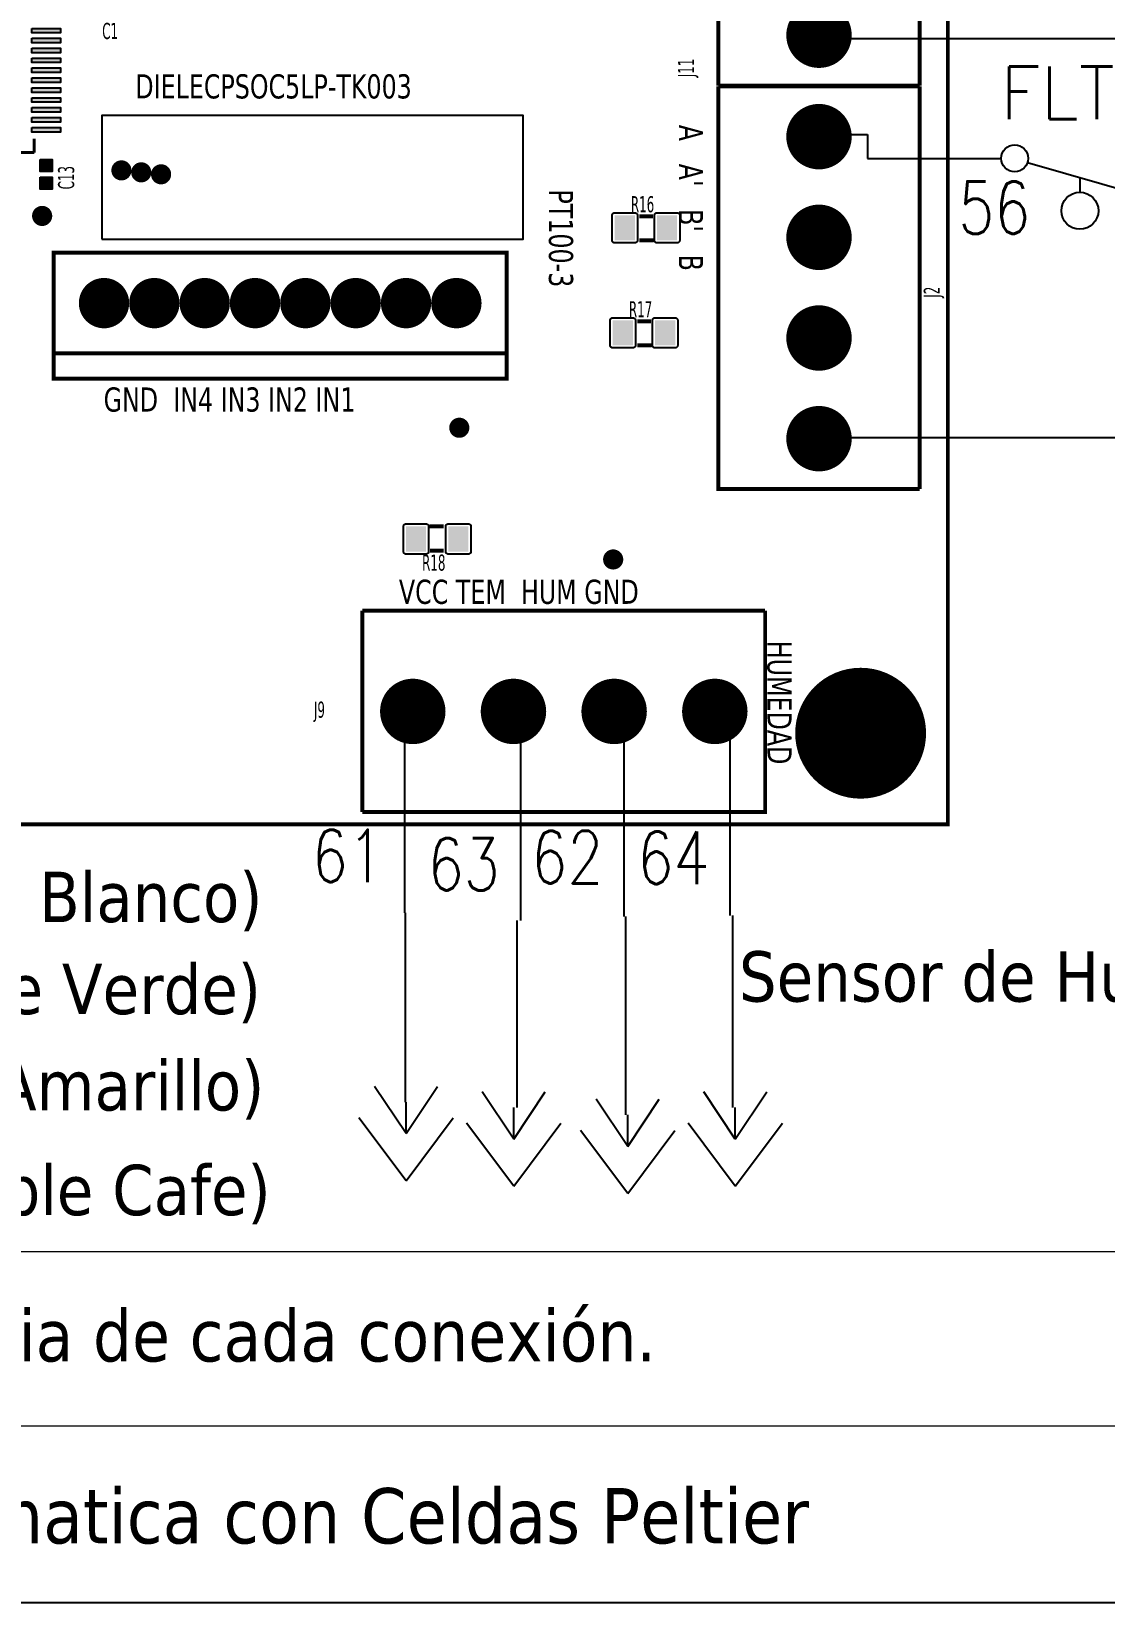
# Model space of a CAD drawing. Header units: millimetres. Extents: x 124 to 302, y 105 to 223.
# Drawn here: x 136.499 to 139.058, y 105.405 to 109.151 of the extents above; entities that cross this region are included whole.
import ezdxf
from ezdxf.enums import TextEntityAlignment as Align

# ---------------------------------------------------------------- set-up
doc = ezdxf.new("R2010")
doc.units = ezdxf.units.MM
doc.linetypes.add('CENTERX2', pattern=[20.32, 12.7, -2.54, 2.54, -2.54])
for name, color, linetype in [('DESC', 250, 'Continuous'), ('SYMS', 7, 'Continuous'), ('TAGS', 250, 'Continuous'), ('WIREFIXED', 7, 'Continuous'), ('WIRES', 7, 'Continuous')]:
    doc.layers.add(name, color=color, linetype=linetype)
doc.styles.add('SLDTEXTSTYLE0', font='tahoma.ttf')
doc.styles.get("Standard").update_dxf_attribs({"font": 'tahoma.ttf'})
doc.styles.add('WD', font='romans.shx')

# ---------------------------------------------------------------- blocks, each defined once
blk = doc.blocks.new('RPAD')
blk.add_trace([(-0.5, -0.5), (-0.5, 0.5), (0.5, -0.5), (0.5, 0.5)])
blk = doc.blocks.new('EPAD')
at = {"const_width": 0.5}
blk.add_lwpolyline([(-0.25, 0, 1), (0.25, 0, 1)], format="xyb", close=True, dxfattribs=at)
blk = doc.blocks.new('oard')
for points, const_width in [([(155.9889, 119.4043), (162.6345, 119.4043), (162.6345, 122.5185), (155.9889, 122.5185), (155.9889, 119.4043)], 0.00787), ([(155.9889, 119.4043), (162.6345, 119.4043), (162.6345, 122.5185), (155.9889, 122.5185), (155.9889, 119.4043)], 0.00787), ([(155.9889, 119.4043), (162.6345, 119.4043), (162.6345, 122.5185), (155.9889, 122.5185), (155.9889, 119.4043)], 0.00787), ([(162.1786, 121.272), (162.1786, 120.872)], 0.00787), ([(162.1786, 121.272), (162.1786, 120.872)], 0.00787), ([(162.1786, 121.272), (162.1786, 120.872)], 0.00787), ([(162.5786, 121.272), (162.5786, 120.872)], 0.00787), ([(162.5786, 121.272), (162.5786, 120.872)], 0.00787), ([(162.5786, 121.272), (162.5786, 120.872)], 0.00787), ([(162.5786, 120.872), (162.1786, 120.872)], 0.00787), ([(162.5786, 120.872), (162.1786, 120.872)], 0.00787), ([(162.5786, 120.872), (162.1786, 120.872)], 0.00787), ([(162.5786, 120.8705), (162.1786, 120.8705)], 0.00787), ([(162.5786, 120.0705), (162.1786, 120.0705), (162.1786, 120.8705)], 0.00787), ([(162.5786, 120.8705), (162.1786, 120.8705)], 0.00787), ([(162.5786, 120.0705), (162.1786, 120.0705), (162.1786, 120.8705)], 0.00787), ([(162.5786, 120.8705), (162.1786, 120.8705)], 0.00787), ([(162.5786, 120.0705), (162.1786, 120.0705), (162.1786, 120.8705)], 0.00787), ([(162.5786, 120.8705), (162.5786, 120.0705)], 0.00787), ([(162.5786, 120.8705), (162.5786, 120.0705)], 0.00787), ([(162.5786, 120.8705), (162.5786, 120.0705)], 0.00787), ([(160.8196, 120.739), (160.8196, 120.7665)], 0.006), ([(160.8196, 120.739), (160.8196, 120.7665)], 0.006), ([(160.8196, 120.739), (160.8196, 120.7665)], 0.006), ([(160.792, 120.739), (160.8196, 120.739)], 0.006), ([(160.792, 120.739), (160.8196, 120.739)], 0.006), ([(160.792, 120.739), (160.8196, 120.739)], 0.006), ([(162.0218, 120.6124), (162.0488, 120.6124)], 0.00787), ([(162.0218, 120.6124), (162.0488, 120.6124)], 0.00787), ([(162.0218, 120.6124), (162.0488, 120.6124)], 0.00787), ([(160.8582, 120.2898), (161.7582, 120.2898), (161.7582, 120.5398), (160.8582, 120.5398), (160.8582, 120.2898)], 0.00787), ([(160.8582, 120.2898), (161.7582, 120.2898), (161.7582, 120.5398), (160.8582, 120.5398), (160.8582, 120.2898)], 0.00787), ([(160.8582, 120.2898), (161.7582, 120.2898), (161.7582, 120.5398), (160.8582, 120.5398), (160.8582, 120.2898)], 0.00787), ([(162.0218, 120.5644), (162.0498, 120.5644)], 0.00787), ([(162.0218, 120.5644), (162.0498, 120.5644)], 0.00787), ([(162.0218, 120.5644), (162.0498, 120.5644)], 0.00787), ([(162.0179, 120.4037), (162.0449, 120.4037)], 0.00787), ([(162.0179, 120.4037), (162.0449, 120.4037)], 0.00787), ([(162.0179, 120.4037), (162.0449, 120.4037)], 0.00787), ([(162.0179, 120.3557), (162.0459, 120.3557)], 0.00787), ([(162.0179, 120.3557), (162.0459, 120.3557)], 0.00787), ([(162.0179, 120.3557), (162.0459, 120.3557)], 0.00787), ([(161.7582, 120.3398), (160.8582, 120.3398)], 0.00787), ([(161.7582, 120.3398), (160.8582, 120.3398)], 0.00787), ([(161.7582, 120.3398), (160.8582, 120.3398)], 0.00787), ([(161.6331, 119.9963), (161.6051, 119.9963)], 0.00787), ([(161.6331, 119.9963), (161.6051, 119.9963)], 0.00787), ([(161.6331, 119.9963), (161.6051, 119.9963)], 0.00787), ([(161.6331, 119.9483), (161.6061, 119.9483)], 0.00787), ([(161.6331, 119.9483), (161.6061, 119.9483)], 0.00787), ([(161.6331, 119.9483), (161.6061, 119.9483)], 0.00787), ([(161.4716, 119.8287), (161.4716, 119.4287)], 0.00787), ([(162.2716, 119.8287), (162.2716, 119.4287), (161.4716, 119.4287)], 0.00787), ([(161.4716, 119.8287), (162.2716, 119.8287)], 0.00787), ([(161.4716, 119.8287), (161.4716, 119.4287)], 0.00787), ([(162.2716, 119.8287), (162.2716, 119.4287), (161.4716, 119.4287)], 0.00787), ([(161.4716, 119.8287), (162.2716, 119.8287)], 0.00787), ([(161.4716, 119.8287), (161.4716, 119.4287)], 0.00787), ([(162.2716, 119.8287), (162.2716, 119.4287), (161.4716, 119.4287)], 0.00787), ([(161.4716, 119.8287), (162.2716, 119.8287)], 0.00787)]:
    blk.add_lwpolyline(points, dxfattribs=dict(const_width=const_width))
for points in [[(160.8145, 120.9856), (160.872, 120.9856), (160.872, 120.9766), (160.8145, 120.9766), (160.8145, 120.9856)], [(160.8145, 120.9659), (160.872, 120.9659), (160.872, 120.9569), (160.8145, 120.9569), (160.8145, 120.9659)], [(160.8145, 120.9462), (160.872, 120.9462), (160.872, 120.9372), (160.8145, 120.9372), (160.8145, 120.9462)], [(160.8145, 120.9265), (160.872, 120.9265), (160.872, 120.9175), (160.8145, 120.9175), (160.8145, 120.9265)], [(160.8145, 120.9069), (160.872, 120.9069), (160.872, 120.8979), (160.8145, 120.8979), (160.8145, 120.9069)], [(160.8145, 120.8872), (160.872, 120.8872), (160.872, 120.8782), (160.8145, 120.8782), (160.8145, 120.8872)], [(160.8145, 120.8675), (160.872, 120.8675), (160.872, 120.8585), (160.8145, 120.8585), (160.8145, 120.8675)], [(160.8145, 120.8478), (160.872, 120.8478), (160.872, 120.8388), (160.8145, 120.8388), (160.8145, 120.8478)], [(160.8145, 120.8281), (160.872, 120.8281), (160.872, 120.8191), (160.8145, 120.8191), (160.8145, 120.8281)], [(160.8145, 120.8084), (160.872, 120.8084), (160.872, 120.7994), (160.8145, 120.7994), (160.8145, 120.8084)], [(160.8145, 120.7887), (160.872, 120.7887), (160.872, 120.7797), (160.8145, 120.7797), (160.8145, 120.7887)], [(160.8312, 120.7254), (160.8552, 120.7254), (160.8552, 120.7014), (160.8312, 120.7014), (160.8312, 120.7254)], [(160.8312, 120.6899), (160.8552, 120.6899), (160.8552, 120.6659), (160.8312, 120.6659), (160.8312, 120.6899)], [(161.9728, 120.6194), (162.0128, 120.6194), (162.0138, 120.6193), (162.0148, 120.619), (162.0156, 120.6185), (162.0164, 120.6179), (162.017, 120.6172), (162.0174, 120.6163), (162.0177, 120.6154), (162.0178, 120.6144), (162.0178, 120.5644), (162.0177, 120.5633), (162.0174, 120.5624), (162.017, 120.5615), (162.0164, 120.5608), (162.0156, 120.5602), (162.0148, 120.5597), (162.0138, 120.5595), (162.0128, 120.5594), (161.9728, 120.5594), (161.9718, 120.5595), (161.9708, 120.5597), (161.97, 120.5602), (161.9693, 120.5608), (161.9687, 120.5615), (161.9682, 120.5624), (161.9679, 120.5633), (161.9678, 120.5644), (161.9678, 120.6144), (161.9679, 120.6154), (161.9682, 120.6163), (161.9687, 120.6172), (161.9693, 120.6179), (161.97, 120.6185), (161.9708, 120.619), (161.9718, 120.6193), (161.9728, 120.6194)], [(162.0568, 120.6194), (162.0968, 120.6194), (162.0978, 120.6193), (162.0988, 120.619), (162.0996, 120.6185), (162.1004, 120.6179), (162.101, 120.6172), (162.1014, 120.6163), (162.1017, 120.6154), (162.1018, 120.6144), (162.1018, 120.5644), (162.1017, 120.5633), (162.1014, 120.5624), (162.101, 120.5615), (162.1004, 120.5608), (162.0996, 120.5602), (162.0988, 120.5597), (162.0978, 120.5595), (162.0968, 120.5594), (162.0568, 120.5594), (162.0558, 120.5595), (162.0548, 120.5597), (162.054, 120.5602), (162.0533, 120.5608), (162.0527, 120.5615), (162.0522, 120.5624), (162.0519, 120.5633), (162.0518, 120.5644), (162.0518, 120.6144), (162.0519, 120.6154), (162.0522, 120.6163), (162.0527, 120.6172), (162.0533, 120.6179), (162.054, 120.6185), (162.0548, 120.619), (162.0558, 120.6193), (162.0568, 120.6194)], [(161.9689, 120.4107), (162.0089, 120.4107), (162.0099, 120.4106), (162.0108, 120.4103), (162.0117, 120.4099), (162.0124, 120.4093), (162.013, 120.4085), (162.0135, 120.4077), (162.0138, 120.4067), (162.0139, 120.4057), (162.0139, 120.3557), (162.0138, 120.3547), (162.0135, 120.3537), (162.013, 120.3529), (162.0124, 120.3521), (162.0117, 120.3515), (162.0108, 120.3511), (162.0099, 120.3508), (162.0089, 120.3507), (161.9689, 120.3507), (161.9679, 120.3508), (161.9669, 120.3511), (161.9661, 120.3515), (161.9653, 120.3521), (161.9647, 120.3529), (161.9643, 120.3537), (161.964, 120.3547), (161.9639, 120.3557), (161.9639, 120.4057), (161.964, 120.4067), (161.9643, 120.4077), (161.9647, 120.4085), (161.9653, 120.4093), (161.9661, 120.4099), (161.9669, 120.4103), (161.9679, 120.4106), (161.9689, 120.4107)], [(162.0529, 120.4107), (162.0929, 120.4107), (162.0939, 120.4106), (162.0948, 120.4103), (162.0957, 120.4099), (162.0964, 120.4093), (162.097, 120.4085), (162.0975, 120.4077), (162.0978, 120.4067), (162.0979, 120.4057), (162.0979, 120.3557), (162.0978, 120.3547), (162.0975, 120.3537), (162.097, 120.3529), (162.0964, 120.3521), (162.0957, 120.3515), (162.0948, 120.3511), (162.0939, 120.3508), (162.0929, 120.3507), (162.0529, 120.3507), (162.0519, 120.3508), (162.0509, 120.3511), (162.0501, 120.3515), (162.0493, 120.3521), (162.0487, 120.3529), (162.0483, 120.3537), (162.048, 120.3547), (162.0479, 120.3557), (162.0479, 120.4057), (162.048, 120.4067), (162.0483, 120.4077), (162.0487, 120.4085), (162.0493, 120.4093), (162.0501, 120.4099), (162.0509, 120.4103), (162.0519, 120.4106), (162.0529, 120.4107)], [(161.5981, 119.9413), (161.5581, 119.9413), (161.5571, 119.9414), (161.5561, 119.9416), (161.5553, 119.9421), (161.5545, 119.9427), (161.5539, 119.9434), (161.5535, 119.9443), (161.5532, 119.9452), (161.5531, 119.9463), (161.5531, 119.9963), (161.5532, 119.9973), (161.5535, 119.9982), (161.5539, 119.9991), (161.5545, 119.9998), (161.5553, 120.0004), (161.5561, 120.0009), (161.5571, 120.0012), (161.5581, 120.0013), (161.5981, 120.0013), (161.5991, 120.0012), (161.6001, 120.0009), (161.6009, 120.0004), (161.6017, 119.9998), (161.6023, 119.9991), (161.6027, 119.9982), (161.603, 119.9973), (161.6031, 119.9963), (161.6031, 119.9463), (161.603, 119.9452), (161.6027, 119.9443), (161.6023, 119.9434), (161.6017, 119.9427), (161.6009, 119.9421), (161.6001, 119.9416), (161.5991, 119.9414), (161.5981, 119.9413)], [(161.6821, 119.9413), (161.6421, 119.9413), (161.6411, 119.9414), (161.6401, 119.9416), (161.6393, 119.9421), (161.6385, 119.9427), (161.6379, 119.9434), (161.6375, 119.9443), (161.6372, 119.9452), (161.6371, 119.9463), (161.6371, 119.9963), (161.6372, 119.9973), (161.6375, 119.9982), (161.6379, 119.9991), (161.6385, 119.9998), (161.6393, 120.0004), (161.6401, 120.0009), (161.6411, 120.0012), (161.6421, 120.0013), (161.6821, 120.0013), (161.6831, 120.0012), (161.6841, 120.0009), (161.6849, 120.0004), (161.6857, 119.9998), (161.6863, 119.9991), (161.6867, 119.9982), (161.687, 119.9973), (161.6871, 119.9963), (161.6871, 119.9463), (161.687, 119.9452), (161.6867, 119.9443), (161.6863, 119.9434), (161.6857, 119.9427), (161.6849, 119.9421), (161.6841, 119.9416), (161.6831, 119.9414), (161.6821, 119.9413)]]:
    blk.add_lwpolyline(points, close=True)
blk.add_lwpolyline([(160.954, 120.5668), (161.7906, 120.5668), (161.7906, 120.8128), (160.954, 120.8128), (160.954, 120.5668)])
for name, p, xscale, yscale in [('EPAD', (162.3786, 120.972), 0.13, 0.13), ('RPAD', (160.8432, 120.9811), 0.0575, 0.009), ('RPAD', (160.8432, 120.9614), 0.0575, 0.009), ('RPAD', (160.8432, 120.9417), 0.0575, 0.009), ('RPAD', (160.8432, 120.922), 0.0575, 0.009), ('RPAD', (160.8432, 120.9024), 0.0575, 0.009), ('RPAD', (160.8432, 120.8827), 0.0575, 0.009), ('RPAD', (160.8432, 120.863), 0.0575, 0.009), ('RPAD', (160.8432, 120.8433), 0.0575, 0.009), ('RPAD', (160.8432, 120.8236), 0.0575, 0.009), ('EPAD', (162.3786, 120.7705), 0.13, 0.13), ('RPAD', (160.8432, 120.8039), 0.0575, 0.009), ('RPAD', (160.8432, 120.7842), 0.0575, 0.009), ('RPAD', (160.8432, 120.7134), 0.024, 0.024), ('EPAD', (160.9928, 120.7035), 0.04, 0.04), ('EPAD', (161.0322, 120.6996), 0.04, 0.04), ('EPAD', (161.0716, 120.6957), 0.04, 0.04), ('RPAD', (160.8432, 120.6779), 0.024, 0.024), ('EPAD', (160.8353, 120.613), 0.04, 0.04), ('EPAD', (162.3786, 120.5705), 0.13, 0.13), ('RPAD', (161.9928, 120.5894), 0.04, 0.05), ('RPAD', (162.0768, 120.5894), 0.04, 0.05), ('EPAD', (160.9582, 120.4398), 0.1, 0.1), ('EPAD', (161.0582, 120.4398), 0.1, 0.1), ('EPAD', (161.1582, 120.4398), 0.1, 0.1), ('EPAD', (161.2582, 120.4398), 0.1, 0.1), ('EPAD', (161.3582, 120.4398), 0.1, 0.1), ('EPAD', (161.4582, 120.4398), 0.1, 0.1), ('EPAD', (161.5582, 120.4398), 0.1, 0.1), ('EPAD', (161.6582, 120.4398), 0.1, 0.1), ('EPAD', (162.3786, 120.3705), 0.13, 0.13), ('RPAD', (161.9889, 120.3807), 0.04, 0.05), ('RPAD', (162.0729, 120.3807), 0.04, 0.05), ('EPAD', (162.3786, 120.1705), 0.13, 0.13), ('EPAD', (161.664, 120.1922), 0.04, 0.04), ('EPAD', (161.9697, 119.9306), 0.04, 0.04), ('EPAD', (162.4613, 119.5854), 0.26, 0.26), ('EPAD', (161.5716, 119.6287), 0.13, 0.13), ('EPAD', (161.7716, 119.6287), 0.13, 0.13), ('EPAD', (161.9716, 119.6287), 0.13, 0.13), ('EPAD', (162.1716, 119.6287), 0.13, 0.13)]:
    blk.add_blockref(name, p, dxfattribs=dict(xscale=xscale, yscale=yscale))
at = {"xscale": 0.04, "yscale": 0.05, "rotation": 180}
for p in [(161.5781, 119.9713), (161.6621, 119.9713)]:
    blk.add_blockref('RPAD', p, dxfattribs=at)
for s, height, width, p in [('C1', 0.032, 0.625, (160.9546, 120.9645)), ('C1', 0.032, 0.625, (160.9546, 120.9645)), ('C1', 0.032, 0.625, (160.9546, 120.9645)), ('DIELECPSOC5LP-TK003', 0.048, 0.833333, (161.0204, 120.8464)), ('DIELECPSOC5LP-TK003', 0.048, 0.833333, (161.0204, 120.8464)), ('DIELECPSOC5LP-TK003', 0.048, 0.833333, (161.0204, 120.8464)), ('R16', 0.032, 0.625, (162.0048, 120.6203)), ('R16', 0.032, 0.625, (162.0048, 120.6203)), ('R16', 0.032, 0.625, (162.0048, 120.6203)), ('R17', 0.032, 0.625, (162.0009, 120.4116)), ('R17', 0.032, 0.625, (162.0009, 120.4116)), ('R17', 0.032, 0.625, (162.0009, 120.4116)), ('GND  IN4 IN3 IN2 IN1', 0.048, 0.833333, (160.9574, 120.2243)), ('GND  IN4 IN3 IN2 IN1', 0.048, 0.833333, (160.9574, 120.2243)), ('GND  IN4 IN3 IN2 IN1', 0.048, 0.833333, (160.9574, 120.2243)), ('R18', 0.032, 0.625, (161.5901, 119.9083)), ('R18', 0.032, 0.625, (161.5901, 119.9083)), ('R18', 0.032, 0.625, (161.5901, 119.9083)), ('VCC TEM  HUM GND', 0.048, 0.833333, (161.544, 119.8424)), ('VCC TEM  HUM GND', 0.048, 0.833333, (161.544, 119.8424)), ('VCC TEM  HUM GND', 0.048, 0.833333, (161.544, 119.8424)), ('J9', 0.032, 0.625, (161.3752, 119.6162)), ('J9', 0.032, 0.625, (161.3752, 119.6162)), ('J9', 0.032, 0.625, (161.3752, 119.6162))]:
    blk.add_text(s, height=height, dxfattribs=dict(width=width)).set_placement(p)
for s, height, rotation, width, p in [('J11', 0.032, 90, 0.625, (162.1304, 120.8885)), ('J11', 0.032, 90, 0.625, (162.1304, 120.8885)), ('J11', 0.032, 90, 0.625, (162.1304, 120.8885)), ("A   A'   B'   B", 0.048, 270, 0.833333, (162.1002, 120.7941)), ("A   A'   B'   B", 0.048, 270, 0.833333, (162.1002, 120.7941)), ("A   A'   B'   B", 0.048, 270, 0.833333, (162.1002, 120.7941)), ('C13', 0.032, 90, 0.625, (160.8989, 120.6657)), ('C13', 0.032, 90, 0.625, (160.8989, 120.6657)), ('C13', 0.032, 90, 0.625, (160.8989, 120.6657)), ('PT100-3', 0.048, 270, 0.833333, (161.8421, 120.6656)), ('PT100-3', 0.048, 270, 0.833333, (161.8421, 120.6656)), ('PT100-3', 0.048, 270, 0.833333, (161.8421, 120.6656)), ('J2', 0.032, 90, 0.625, (162.6186, 120.4505)), ('J2', 0.032, 90, 0.625, (162.6186, 120.4505)), ('J2', 0.032, 90, 0.625, (162.6186, 120.4505)), ('HUMEDAD', 0.048, 270, 0.833333, (162.2762, 119.769)), ('HUMEDAD', 0.048, 270, 0.833333, (162.2762, 119.769)), ('HUMEDAD', 0.048, 270, 0.833333, (162.2762, 119.769))]:
    blk.add_text(s, height=height, rotation=rotation, dxfattribs=dict(width=width)).set_placement(p)
blk = doc.blocks.new('HFL11')
at = {"linetype": 'Continuous'}
blk.add_line((-0.1248, -0.0103), (0.157, -0.0908), dxfattribs=at)
blk.add_line((0, -0.046), (0, -0.08))
for centre, radius in [((-0.1553, 0), 0.0322), ((0.1553, 0), 0.0322), ((0, -0.125), 0.0442)]:
    blk.add_circle(centre, radius)
at = {"style": 'WD', "width": 0.7}
for tag, p in [('INST', (0, 0.7321)), ('LOC', (0, 0.5625)), ('DESC1', (0, 0.4062)), ('DESC2', (0, 0.25)), ('XREF', (0, -0.3319)), ('WDTAGALT', (0, -0.5))]:
    blk.add_attdef(tag, text='', height=0.125, dxfattribs=at).set_placement(p, align=Align.CENTER)
at = {"style": 'WD'}
blk.add_attdef('TAG1', text='', height=0.125, dxfattribs=at).set_placement((0, 0.0938), align=Align.CENTER)
for tag, p in [('X2LINK', (0, 0.0312)), ('X8LINK', (0, -0.2188))]:
    blk.add_attdef(tag, p, '', height=0.01, dxfattribs=at)
for tag, p, height, flags in [('FAMILY', (0.0376, 0.0371), 0.01, 9), ('X4TERM01', (-0.1875, 0), 0.0125, 1), ('CONTACT', (0.0376, 0.0204), 0.01, 1), ('X1TERM02', (0.1875, 0), 0.0125, 1)]:
    blk.add_attdef(tag, p, '', height=height, dxfattribs=dict(at, flags=flags))
at = {"linetype": 'Continuous', "style": 'WD', "flags": 9}
for tag, p in [('CAT', (0.0626, -0.0071)), ('MFG', (0.0626, -0.0266)), ('ASSYCODE', (0.0631, -0.0495))]:
    blk.add_attdef(tag, text='', height=0.01, dxfattribs=at).set_placement(p, align=Align.CENTER)
at = {"linetype": 'Continuous', "style": 'WD', "flags": 8}
blk.add_attdef('TERM01', text='', height=0.125, dxfattribs=at).set_placement((-0.25, -0.0314), align=Align.TOP_RIGHT)
blk.add_attdef('TERM02', text='', height=0.125, dxfattribs=at).set_placement((0.25, -0.0314), align=Align.TOP_LEFT)
at = {"style": 'WD', "width": 0.7}
blk.add_attdef('RATING1', (0.2493, -0.3058), '', height=0.125, dxfattribs=at)
blk = doc.blocks.new('HC01JP')
for p, q in [((-0.0625, 0), (0.0625, 0.0938)), ((0.0312, 0), (0.125, 0.0625)), ((-0.0625, 0), (0.0625, -0.0938)), ((0.0312, 0), (0.125, -0.0625)), ((0.0312, 0), (0.0938, 0))]:
    blk.add_line(p, q)
at = {"style": 'WD', "width": 0.7}
for tag, p in [('INST', (0.1562, 0.8498)), ('LOC', (0.1562, 0.6802)), ('DESC1', (0.1562, 0.5105)), ('DESC2', (0.1562, 0.3543))]:
    blk.add_attdef(tag, p, '', height=0.125, dxfattribs=at)
at = {"style": 'WD'}
for tag, p, height in [('TAG1', (0.1562, 0.0938), 0.125), ('X2LINK', (0.0625, 0.125), 0.01), ('X8LINK', (0.0625, -0.125), 0.01)]:
    blk.add_attdef(tag, p, '', height=height, dxfattribs=at)
for tag, p, height, flags in [('FAMILY', (0.2047, 0.0586), 0.01, 9), ('X4TERMDESC02', (-0.0813, 0.0258), 0.01, 1), ('X4TERM02', (-0.0625, 0), 0.0125, 1), ('X1TERM01', (0.0938, 0), 0.0125, 1), ('X1TERMDESC01', (0.1079, 0.0211), 0.01, 1)]:
    blk.add_attdef(tag, p, '', height=height, dxfattribs=dict(at, flags=flags))
at = {"linetype": 'Continuous', "style": 'WD', "flags": 9}
for tag, p in [('MFG', (0.2903, 0.0575)), ('CAT', (0.2922, 0.0769)), ('ASSYCODE', (0.2908, 0.0372))]:
    blk.add_attdef(tag, text='', height=0.01, dxfattribs=at).set_placement(p, align=Align.CENTER)
at = {"linetype": 'Continuous', "style": 'WD', "flags": 8}
blk.add_attdef('TERM02', text='', height=0.125, dxfattribs=at).set_placement((-0.0625, -0.047), align=Align.TOP_RIGHT)
blk.add_attdef('TERM01', text='', height=0.125, dxfattribs=at).set_placement((0.1562, -0.047), align=Align.TOP_LEFT)
blk = doc.blocks.new('WD_WNV')
at = {"style": 'WD', "flags": 1}
for tag, p in [('W01USER', (-0.0625, 0.0938)), ('W02USER', (-0.0625, 0.0859)), ('W03USER', (-0.0625, 0.0781)), ('W04USER', (-0.0625, 0.0703)), ('W05USER', (-0.0625, 0.0625)), ('W06USER', (-0.0625, 0.0547)), ('W07USER', (-0.0625, 0.0469)), ('W08USER', (-0.0625, 0.0391)), ('W09USER', (-0.0625, 0.0312)), ('W10USER', (-0.0625, 0.0234))]:
    blk.add_attdef(tag, text='', height=0.005, dxfattribs=at).set_placement(p, align=Align.CENTER)
at = {"linetype": 'Continuous', "style": 'WD', "width": 0.8}
blk.add_attdef('WIRENO', text='', height=0.125, dxfattribs=at).set_placement((-0.05, 0), align=Align.MIDDLE_RIGHT)
blk = doc.blocks.new('WD_WNH')
at = {"linetype": 'Continuous', "style": 'WD', "width": 0.8}
blk.add_attdef('WIRENO', text='', height=0.125, dxfattribs=at).set_placement((0, 0.0625), align=Align.CENTER)
at = {"style": 'WD', "flags": 1}
for tag, p in [('W01USER', (0, 0.0781)), ('W02USER', (0, 0.0703)), ('W03USER', (0, 0.0625)), ('W04USER', (0, 0.0547)), ('W05USER', (0, 0.0469)), ('W06USER', (0, 0.0391)), ('W07USER', (0, 0.0312)), ('W08USER', (0, 0.0234)), ('W09USER', (0, 0.0156)), ('W10USER', (0, 0.0078))]:
    blk.add_attdef(tag, text='', height=0.005, dxfattribs=at).set_placement(p, align=Align.CENTER)

msp = doc.modelspace()

# ---------------------------------------------------------------- linework, layer by layer
at = {"color": 7, "linetype": 'Continuous', "lineweight": 0}
for p, q in [((139.6906, 106.2413), (133.4651, 106.2413)), ((144.2555, 105.8263), (133.4651, 105.8263))]:
    msp.add_line(p, q, dxfattribs=at)
at = {"color": 7, "linetype": 'Continuous'}
msp.add_line((123.5055, 105.4055), (144.2555, 105.4055), dxfattribs=at)
at = {"color": 7, "linetype": 'CENTERX2', "lineweight": 0}
msp.add_line((133.462, 105.4055), (144.2555, 105.4055), dxfattribs=at)
at = {"layer": 'WIRES'}
for p, q in [((138.3691, 109.1342), (142.1694, 109.1342)), ((138.3729, 108.9053), (138.4921, 108.9053)), ((138.4921, 108.9053), (138.4921, 108.8483)), ((138.4921, 108.8483), (138.8112, 108.8483)), ((138.421, 108.1828), (139.4362, 108.1828)), ((137.3893, 107.0499), (137.3893, 107.5014)), ((137.9126, 107.0406), (137.9126, 107.5131)), ((138.1654, 107.0434), (138.1654, 107.5014)), ((137.6656, 107.0317), (137.6656, 107.4779)), ((137.3909, 106.5984), (137.3909, 107.0499)), ((138.1713, 106.5855), (138.1713, 107.0434)), ((137.6573, 106.5855), (137.6573, 107.0317)), ((137.9166, 106.5681), (137.9166, 107.0406))]:
    msp.add_line(p, q, dxfattribs=at)

# ---------------------------------------------------------------- block references
at = {"layer": 'DESC', "xscale": 1.2, "yscale": 1.2, "zscale": 1.2}
msp.add_blockref('oard', (-56.4775, -36.0246), dxfattribs=at)
at = {"layer": 'SYMS'}
ref = msp.add_blockref('HFL11', (138.9987, 108.8483), dxfattribs=at)
ref.add_attrib('TAG1', 'FLT1', dxfattribs={"layer": 'TAGS', "height": 0.125, "style": 'WD'}).set_placement((138.9987, 108.942), align=Align.CENTER)
at = {"layer": 'SYMS', "xscale": 1.2, "yscale": 1.2, "zscale": 1.2, "rotation": 90}
for p in [(137.3924, 106.4859), (137.649, 106.473), (137.9207, 106.4556), (138.1773, 106.473)]:
    msp.add_blockref('HC01JP', p, dxfattribs=at)
at = {"layer": 'WIREFIXED'}
ref = msp.add_blockref('WD_WNH', (138.4198, 108.6058), dxfattribs=at)
ref.add_attrib('WIRENOF', '56', dxfattribs={"linetype": 'Continuous', "height": 0.125, "style": 'WD', "width": 0.8}).set_placement((138.7948, 108.6683), align=Align.CENTER)
ref = msp.add_blockref('WD_WNV', (137.3893, 107.1854), dxfattribs=at)
ref.add_attrib('WIRENOF', '61', dxfattribs={"linetype": 'Continuous', "height": 0.125, "style": 'WD', "width": 0.8}).set_placement((137.3393, 107.1854), align=Align.MIDDLE_RIGHT)
ref = msp.add_blockref('WD_WNV', (137.9126, 107.1824), dxfattribs=at)
ref.add_attrib('WIRENOF', '62', dxfattribs={"linetype": 'Continuous', "height": 0.125, "style": 'WD', "width": 0.8}).set_placement((137.8626, 107.1824), align=Align.MIDDLE_RIGHT)
ref = msp.add_blockref('WD_WNV', (138.1654, 107.1808), dxfattribs=at)
ref.add_attrib('WIRENOF', '64', dxfattribs={"linetype": 'Continuous', "height": 0.125, "style": 'WD', "width": 0.8}).set_placement((138.1154, 107.1808), align=Align.MIDDLE_RIGHT)
ref = msp.add_blockref('WD_WNV', (137.6656, 107.1655), dxfattribs=at)
ref.add_attrib('WIRENOF', '63', dxfattribs={"linetype": 'Continuous', "height": 0.125, "style": 'WD', "width": 0.8}).set_placement((137.6156, 107.1655), align=Align.MIDDLE_RIGHT)

# ---------------------------------------------------------------- texts
at = {"char_height": 0.12, "attachment_point": 1}
for s, width, insert in [('VCC (Cable Blanco)', 1.586445, (135.6759, 107.1477)), ('NTC (Cable Verde)', 1.552877, (135.7338, 106.9283)), ('Sensor de Humedad', 1.541626, (138.186, 106.9582)), ('Humedad (Cable Amarillo)', 2.028744, (135.1802, 106.6987)), ('GND (Cable Cafe)', 2.028744, (135.8202, 106.4491))]:
    msp.add_mtext_dynamic_manual_height_columns(s, width=width, gutter_width=0.05, heights=[0], dxfattribs=dict(at, insert=insert))
at = {"color": 7, "linetype": 'Continuous', "lineweight": 0, "attachment_point": 1, "style": 'SLDTEXTSTYLE0'}
for s, insert, char_height in [('MATERIAL: Cablear de acuerdo a potencia de cada conexión.', (133.5048, 106.1049), 0.1245), ('\\pi-0.39529,l0.52705,t1.0541;NOMBRE:^IConexiones Camara Climatica con Celdas Peltier', (133.5151, 105.6784), 0.131763)]:
    msp.add_mtext(s, dxfattribs=dict(at, insert=insert, char_height=char_height))

doc.saveas('drawing.dxf')
